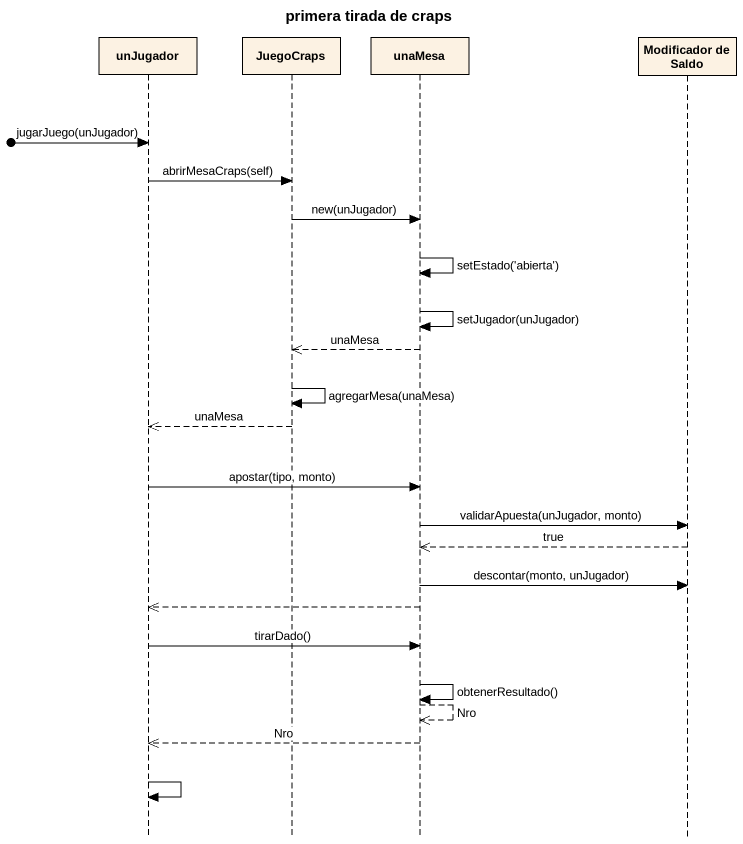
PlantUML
@startuml
title primera tirada de craps
hide footbox
participant unJugador
participant JuegoCraps
participant unaMesa
participant "Modificador de Saldo" as Modificador_de_Saldo

[o-> unJugador : jugarJuego(unJugador)
unJugador -> JuegoCraps : abrirMesaCraps(self)
JuegoCraps -> unaMesa : new(unJugador)
unaMesa -> unaMesa : setEstado('abierta')
unaMesa -> unaMesa : setJugador(unJugador)
unaMesa -->> JuegoCraps : unaMesa
JuegoCraps -> JuegoCraps : agregarMesa(unaMesa)
JuegoCraps -->> unJugador : unaMesa
unJugador -> unaMesa : apostar(tipo, monto)
unaMesa -> Modificador_de_Saldo : validarApuesta(unJugador, monto)
Modificador_de_Saldo -->> unaMesa : true
unaMesa -> Modificador_de_Saldo : descontar(monto, unJugador)
unaMesa -->> unJugador
unJugador -> unaMesa : tirarDado()
unaMesa -> unaMesa : obtenerResultado()
unaMesa -->> unaMesa : Nro
unaMesa -->> unJugador : Nro
unJugador -> unJugador
@enduml
